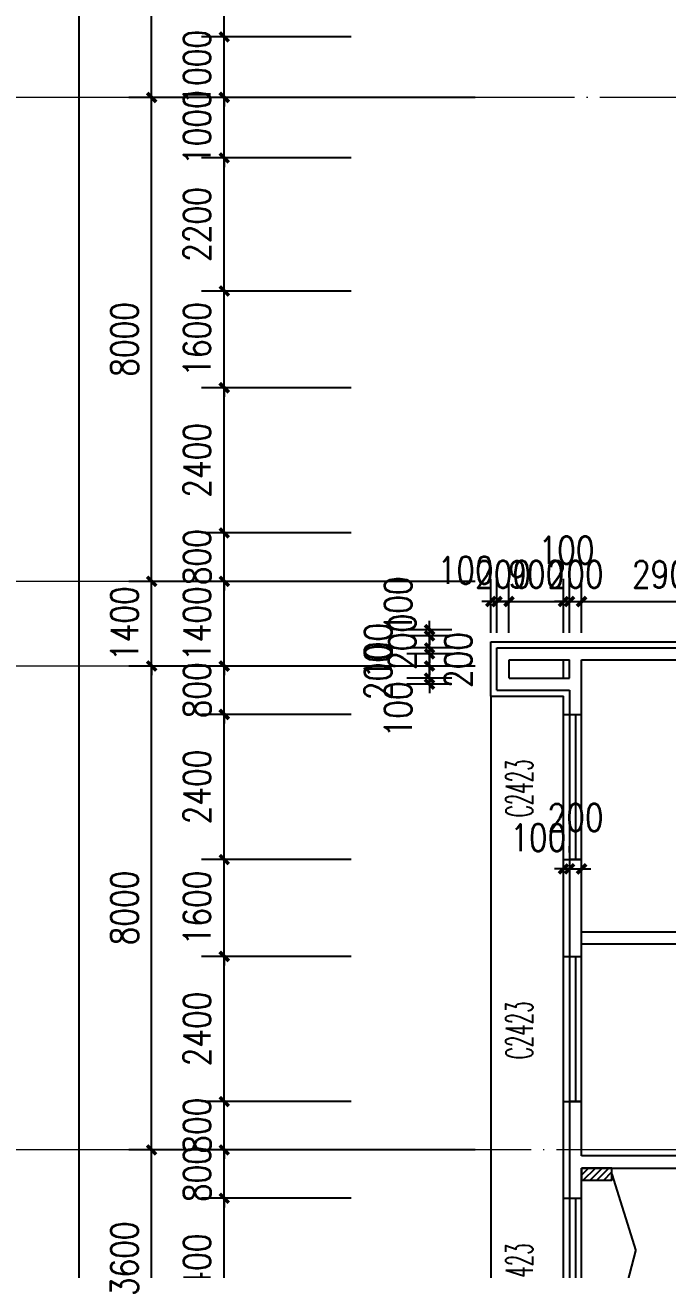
# Model space of a CAD drawing. Extents: x 1417642 to 3570900, y 124798 to 1191112.
# Drawn here: x 1431709 to 1442323, y 275846 to 296417 of the extents above; entities that cross this region are included whole.
import ezdxf

# ---------------------------------------------------------------- set-up
doc = ezdxf.new("R2010")
doc.units = 0
doc.header["$LTSCALE"] = 1000
doc.header["$MEASUREMENT"] = 0
doc.linetypes.add('DOTE', pattern=[2.42, 2, -0.2, 0.02, -0.2])
doc.layers.get('0').update_dxf_attribs({"linetype": 'CONTINUOUS'})
doc.layers.get('Defpoints').update_dxf_attribs({"linetype": 'CONTINUOUS'})
for name, color, linetype in [('AXIS', 3, 'CONTINUOUS'), ('DOTE', 1, 'DOTE'), ('PUB_DIM', 3, 'CONTINUOUS'), ('STAIR', 2, 'CONTINUOUS'), ('SURFACE', 6, 'CONTINUOUS'), ('WALL', 4, 'CONTINUOUS'), ('WALL-MOVE', 6, 'CONTINUOUS'), ('WINDOW', 2, 'CONTINUOUS'), ('WINDOW_TEXT', 7, 'CONTINUOUS'), ('立面造型', 40, 'CONTINUOUS')]:
    doc.layers.add(name, color=color, linetype=linetype)
doc.styles.add('_TCH_WINDOW', font='ROMANS.shx', dxfattribs={"width": 0.7, "height": 400, "bigfont": 'Z.shx'})
doc.styles.add('DIM_FONT', font='SIMPLEX.shx', dxfattribs={"width": 0.8})
doc.dimstyles.new('DIMN150', dxfattribs={"dimscale": 1.5, "dimtxt": 300, "dimasz": 100, "dimexe": 250, "dimexo": 300, "dimgap": 150, "dimtad": 1, "dimdec": 0, "dimzin": 0, "dimdsep": 46, "dimtxsty": 'DIM_FONT', "dimblk": 'ARCHTICK', "dimcen": 0.09, "dimdle": 1.5, "dimclrt": 7, "dimazin": 2, "dimtfac": 1, "dimtdec": 0, "dimtix": 1, "dimtmove": 2, "dimatfit": 3, "dimldrblk": 'ARCHTICK', "dimfxl": 1, "dimtolj": 1, "dimtzin": 0, "dimarcsym": 0})

# ---------------------------------------------------------------- blocks, each defined once
blk = doc.blocks.new('_ArchTick')
at = {"color": 0, "linetype": 'ByBlock', "const_width": 0.4}
blk.add_lwpolyline([(-0.5, -0.5), (0.5, 0.5)], dxfattribs=at)
blk = doc.blocks.new('*D816')
at = {"layer": 'Defpoints', "color": 0}
for p in [(1439510, 286883), (1439410, 285917), (1439510, 285917)]:
    blk.add_point(p, dxfattribs=at)
at = {"layer": 'PUB_DIM', "color": 0, "lineweight": -2}
for p, q in [((1439410, 286367), (1439410, 287258)), ((1439510, 286367), (1439510, 287258)), ((1439410, 286883), (1439260, 286883)), ((1439410, 286883), (1439510, 286883)), ((1439510, 286883), (1439660, 286883))]:
    blk.add_line(p, q, dxfattribs=at)
at = {"layer": 'PUB_DIM', "color": 0, "lineweight": -2, "xscale": 150, "yscale": 150, "zscale": 150}
blk.add_blockref('_ArchTick', (1439410, 286883), dxfattribs=at)
at = {"layer": 'PUB_DIM', "color": 0, "lineweight": -2, "xscale": 150, "yscale": 150, "zscale": 150, "rotation": 180}
blk.add_blockref('_ArchTick', (1439510, 286883), dxfattribs=at)
at = {"layer": 'PUB_DIM', "color": 7, "insert": (1438993, 287400), "char_height": 450, "attachment_point": 5, "style": 'DIM_FONT'}
blk.add_mtext('\\A1;100', dxfattribs=at)
blk = doc.blocks.new('*D817')
at = {"layer": 'Defpoints', "color": 0}
for p in [(1439710, 286883), (1439510, 285917), (1439710, 285917)]:
    blk.add_point(p, dxfattribs=at)
at = {"layer": 'PUB_DIM', "color": 0, "lineweight": -2}
for p, q in [((1439510, 286367), (1439510, 287258)), ((1439710, 286367), (1439710, 287258)), ((1439510, 286883), (1439360, 286883)), ((1439510, 286883), (1439710, 286883)), ((1439710, 286883), (1439860, 286883))]:
    blk.add_line(p, q, dxfattribs=at)
at = {"layer": 'PUB_DIM', "color": 0, "lineweight": -2, "xscale": 150, "yscale": 150, "zscale": 150}
blk.add_blockref('_ArchTick', (1439510, 286883), dxfattribs=at)
at = {"layer": 'PUB_DIM', "color": 0, "lineweight": -2, "xscale": 150, "yscale": 150, "zscale": 150, "rotation": 180}
blk.add_blockref('_ArchTick', (1439710, 286883), dxfattribs=at)
at = {"layer": 'PUB_DIM', "color": 7, "insert": (1439610, 287333), "char_height": 450, "attachment_point": 5, "style": 'DIM_FONT'}
blk.add_mtext('\\A1;200', dxfattribs=at)
blk = doc.blocks.new('*D818')
at = {"layer": 'Defpoints', "color": 0}
for p in [(1440610, 286883), (1439710, 285917), (1440610, 285917)]:
    blk.add_point(p, dxfattribs=at)
at = {"layer": 'PUB_DIM', "color": 0, "lineweight": -2}
for p, q in [((1439710, 286367), (1439710, 287258)), ((1440610, 286367), (1440610, 287258)), ((1439710, 286883), (1439560, 286883)), ((1439710, 286883), (1440610, 286883)), ((1440610, 286883), (1440760, 286883))]:
    blk.add_line(p, q, dxfattribs=at)
at = {"layer": 'PUB_DIM', "color": 0, "lineweight": -2, "xscale": 150, "yscale": 150, "zscale": 150}
blk.add_blockref('_ArchTick', (1439710, 286883), dxfattribs=at)
at = {"layer": 'PUB_DIM', "color": 0, "lineweight": -2, "xscale": 150, "yscale": 150, "zscale": 150, "rotation": 180}
blk.add_blockref('_ArchTick', (1440610, 286883), dxfattribs=at)
at = {"layer": 'PUB_DIM', "color": 7, "insert": (1440160, 287333), "char_height": 450, "attachment_point": 5, "style": 'DIM_FONT'}
blk.add_mtext('\\A1;900', dxfattribs=at)
blk = doc.blocks.new('*D819')
at = {"layer": 'Defpoints', "color": 0}
for p in [(1440710, 286883), (1440610, 285917), (1440710, 285917)]:
    blk.add_point(p, dxfattribs=at)
at = {"layer": 'PUB_DIM', "color": 0, "lineweight": -2}
for p, q in [((1440610, 286367), (1440610, 287258)), ((1440710, 286367), (1440710, 287258)), ((1440610, 286883), (1440460, 286883)), ((1440610, 286883), (1440710, 286883)), ((1440710, 286883), (1440860, 286883))]:
    blk.add_line(p, q, dxfattribs=at)
at = {"layer": 'PUB_DIM', "color": 0, "lineweight": -2, "xscale": 150, "yscale": 150, "zscale": 150}
blk.add_blockref('_ArchTick', (1440610, 286883), dxfattribs=at)
at = {"layer": 'PUB_DIM', "color": 0, "lineweight": -2, "xscale": 150, "yscale": 150, "zscale": 150, "rotation": 180}
blk.add_blockref('_ArchTick', (1440710, 286883), dxfattribs=at)
at = {"layer": 'PUB_DIM', "color": 7, "insert": (1440660, 287734), "char_height": 450, "attachment_point": 5, "style": 'DIM_FONT'}
blk.add_mtext('\\A1;100', dxfattribs=at)
blk = doc.blocks.new('*D820')
at = {"layer": 'Defpoints', "color": 0}
for p in [(1440910, 286883), (1440710, 285917), (1440910, 285917)]:
    blk.add_point(p, dxfattribs=at)
at = {"layer": 'PUB_DIM', "color": 0, "lineweight": -2}
for p, q in [((1440710, 286367), (1440710, 287258)), ((1440910, 286367), (1440910, 287258)), ((1440710, 286883), (1440560, 286883)), ((1440710, 286883), (1440910, 286883)), ((1440910, 286883), (1441060, 286883))]:
    blk.add_line(p, q, dxfattribs=at)
at = {"layer": 'PUB_DIM', "color": 0, "lineweight": -2, "xscale": 150, "yscale": 150, "zscale": 150}
blk.add_blockref('_ArchTick', (1440710, 286883), dxfattribs=at)
at = {"layer": 'PUB_DIM', "color": 0, "lineweight": -2, "xscale": 150, "yscale": 150, "zscale": 150, "rotation": 180}
blk.add_blockref('_ArchTick', (1440910, 286883), dxfattribs=at)
at = {"layer": 'PUB_DIM', "color": 7, "insert": (1440810, 287333), "char_height": 450, "attachment_point": 5, "style": 'DIM_FONT'}
blk.add_mtext('\\A1;200', dxfattribs=at)
blk = doc.blocks.new('*D821')
at = {"layer": 'Defpoints', "color": 0}
for p in [(1443810, 286883), (1440910, 285917), (1443810, 285917)]:
    blk.add_point(p, dxfattribs=at)
at = {"layer": 'PUB_DIM', "color": 0, "lineweight": -2}
for p, q in [((1440910, 286367), (1440910, 287258)), ((1443810, 286367), (1443810, 287258)), ((1440908, 286883), (1443813, 286883))]:
    blk.add_line(p, q, dxfattribs=at)
at = {"layer": 'PUB_DIM', "color": 0, "lineweight": -2, "xscale": 150, "yscale": 150, "zscale": 150, "rotation": 180}
blk.add_blockref('_ArchTick', (1440910, 286883), dxfattribs=at)
at = {"layer": 'PUB_DIM', "color": 0, "lineweight": -2, "xscale": 150, "yscale": 150, "zscale": 150}
blk.add_blockref('_ArchTick', (1443810, 286883), dxfattribs=at)
at = {"layer": 'PUB_DIM', "color": 7, "insert": (1442360, 287333), "char_height": 450, "attachment_point": 5, "style": 'DIM_FONT'}
blk.add_mtext('\\A1;2900', dxfattribs=at)
blk = doc.blocks.new('*D822')
at = {"layer": 'Defpoints', "color": 0}
for p in [(1438397, 286417), (1439217, 286417), (1439217, 286317)]:
    blk.add_point(p, dxfattribs=at)
at = {"layer": 'PUB_DIM', "color": 0, "lineweight": -2}
for p, q in [((1438397, 286417), (1438397, 286567)), ((1438767, 286417), (1438022, 286417)), ((1438397, 286317), (1438397, 286417)), ((1438767, 286317), (1438022, 286317)), ((1438397, 286317), (1438397, 286167))]:
    blk.add_line(p, q, dxfattribs=at)
at = {"layer": 'PUB_DIM', "color": 0, "lineweight": -2, "xscale": 150, "yscale": 150, "zscale": 150}
for p, rotation in [((1438397, 286417), 270), ((1438397, 286317), 90)]:
    blk.add_blockref('_ArchTick', p, dxfattribs=dict(at, rotation=rotation))
at = {"layer": 'PUB_DIM', "color": 7, "insert": (1437880, 286835), "char_height": 450, "attachment_point": 5, "rotation": 90, "style": 'DIM_FONT'}
blk.add_mtext('\\A1;100', dxfattribs=at)
blk = doc.blocks.new('*D823')
at = {"layer": 'Defpoints', "color": 0}
for p in [(1438397, 286317), (1439217, 286317), (1439217, 286117)]:
    blk.add_point(p, dxfattribs=at)
at = {"layer": 'PUB_DIM', "color": 0, "lineweight": -2}
for p, q in [((1438397, 286317), (1438397, 286467)), ((1438767, 286317), (1438022, 286317)), ((1438397, 286117), (1438397, 286317)), ((1438767, 286117), (1438022, 286117)), ((1438397, 286117), (1438397, 285967))]:
    blk.add_line(p, q, dxfattribs=at)
at = {"layer": 'PUB_DIM', "color": 0, "lineweight": -2, "xscale": 150, "yscale": 150, "zscale": 150}
for p, rotation in [((1438397, 286317), 270), ((1438397, 286117), 90)]:
    blk.add_blockref('_ArchTick', p, dxfattribs=dict(at, rotation=rotation))
at = {"layer": 'PUB_DIM', "color": 7, "insert": (1437947, 286217), "char_height": 450, "attachment_point": 5, "rotation": 90, "style": 'DIM_FONT'}
blk.add_mtext('\\A1;200', dxfattribs=at)
blk = doc.blocks.new('*D824')
at = {"layer": 'Defpoints', "color": 0}
for p in [(1438397, 286117), (1439217, 286117), (1439217, 286017)]:
    blk.add_point(p, dxfattribs=at)
at = {"layer": 'PUB_DIM', "color": 0, "lineweight": -2}
for p, q in [((1438397, 286117), (1438397, 286267)), ((1438767, 286117), (1438022, 286117)), ((1438767, 286017), (1438022, 286017)), ((1438397, 286017), (1438397, 286117)), ((1438397, 286017), (1438397, 285867))]:
    blk.add_line(p, q, dxfattribs=at)
at = {"layer": 'PUB_DIM', "color": 0, "lineweight": -2, "xscale": 150, "yscale": 150, "zscale": 150}
for p, rotation in [((1438397, 286117), 270), ((1438397, 286017), 90)]:
    blk.add_blockref('_ArchTick', p, dxfattribs=dict(at, rotation=rotation))
at = {"layer": 'PUB_DIM', "color": 7, "insert": (1437546, 286067), "char_height": 450, "attachment_point": 5, "rotation": 90, "style": 'DIM_FONT'}
blk.add_mtext('\\A1;100', dxfattribs=at)
blk = doc.blocks.new('*D825')
at = {"layer": 'Defpoints', "color": 0}
for p in [(1438397, 286017), (1439217, 286017), (1439217, 285817)]:
    blk.add_point(p, dxfattribs=at)
at = {"layer": 'PUB_DIM', "color": 0, "lineweight": -2}
for p, q in [((1438397, 286017), (1438397, 286167)), ((1438767, 286017), (1438022, 286017)), ((1438397, 285817), (1438397, 286017)), ((1438767, 285817), (1438022, 285817)), ((1438397, 285817), (1438397, 285667))]:
    blk.add_line(p, q, dxfattribs=at)
at = {"layer": 'PUB_DIM', "color": 0, "lineweight": -2, "xscale": 150, "yscale": 150, "zscale": 150}
for p, rotation in [((1438397, 286017), 270), ((1438397, 285817), 90)]:
    blk.add_blockref('_ArchTick', p, dxfattribs=dict(at, rotation=rotation))
at = {"layer": 'PUB_DIM', "color": 7, "insert": (1438872, 285917), "char_height": 450, "attachment_point": 5, "rotation": 90, "style": 'DIM_FONT'}
blk.add_mtext('\\A1;200', dxfattribs=at)
blk = doc.blocks.new('*D826')
at = {"layer": 'Defpoints', "color": 0}
for p in [(1438397, 285817), (1439217, 285817), (1439217, 285617)]:
    blk.add_point(p, dxfattribs=at)
at = {"layer": 'PUB_DIM', "color": 0, "lineweight": -2}
for p, q in [((1438397, 285817), (1438397, 285967)), ((1438767, 285817), (1438022, 285817)), ((1438397, 285617), (1438397, 285817)), ((1438767, 285617), (1438022, 285617)), ((1438397, 285617), (1438397, 285467))]:
    blk.add_line(p, q, dxfattribs=at)
at = {"layer": 'PUB_DIM', "color": 0, "lineweight": -2, "xscale": 150, "yscale": 150, "zscale": 150}
for p, rotation in [((1438397, 285817), 270), ((1438397, 285617), 90)]:
    blk.add_blockref('_ArchTick', p, dxfattribs=dict(at, rotation=rotation))
at = {"layer": 'PUB_DIM', "color": 7, "insert": (1437546, 285717), "char_height": 450, "attachment_point": 5, "rotation": 90, "style": 'DIM_FONT'}
blk.add_mtext('\\A1;200', dxfattribs=at)
blk = doc.blocks.new('*D827')
at = {"layer": 'Defpoints', "color": 0}
for p in [(1438397, 285617), (1439217, 285617), (1439217, 285517)]:
    blk.add_point(p, dxfattribs=at)
at = {"layer": 'PUB_DIM', "color": 0, "lineweight": -2}
for p, q in [((1438397, 285617), (1438397, 285767)), ((1438767, 285617), (1438022, 285617)), ((1438397, 285517), (1438397, 285617)), ((1438767, 285517), (1438022, 285517)), ((1438397, 285517), (1438397, 285367))]:
    blk.add_line(p, q, dxfattribs=at)
at = {"layer": 'PUB_DIM', "color": 0, "lineweight": -2, "xscale": 150, "yscale": 150, "zscale": 150}
for p, rotation in [((1438397, 285617), 270), ((1438397, 285517), 90)]:
    blk.add_blockref('_ArchTick', p, dxfattribs=dict(at, rotation=rotation))
at = {"layer": 'PUB_DIM', "color": 7, "insert": (1437880, 285099), "char_height": 450, "attachment_point": 5, "rotation": 90, "style": 'DIM_FONT'}
blk.add_mtext('\\A1;100', dxfattribs=at)
blk = doc.blocks.new('*D828')
at = {"layer": 'Defpoints', "color": 0}
for p in [(1440910, 282463), (1440710, 282286), (1440910, 282286)]:
    blk.add_point(p, dxfattribs=at)
at = {"layer": 'PUB_DIM', "color": 0, "lineweight": -2}
for p, q in [((1440710, 282736), (1440710, 282838)), ((1440910, 282736), (1440910, 282838)), ((1440710, 282463), (1440560, 282463)), ((1440710, 282463), (1440910, 282463)), ((1440910, 282463), (1441060, 282463))]:
    blk.add_line(p, q, dxfattribs=at)
at = {"layer": 'PUB_DIM', "color": 0, "lineweight": -2, "xscale": 150, "yscale": 150, "zscale": 150}
blk.add_blockref('_ArchTick', (1440710, 282463), dxfattribs=at)
at = {"layer": 'PUB_DIM', "color": 0, "lineweight": -2, "xscale": 150, "yscale": 150, "zscale": 150, "rotation": 180}
blk.add_blockref('_ArchTick', (1440910, 282463), dxfattribs=at)
at = {"layer": 'PUB_DIM', "color": 7, "insert": (1440810, 283314), "char_height": 450, "attachment_point": 5, "style": 'DIM_FONT'}
blk.add_mtext('\\A1;200', dxfattribs=at)
blk = doc.blocks.new('*D829')
at = {"layer": 'Defpoints', "color": 0}
for p in [(1440710, 282463), (1440610, 282286), (1440710, 282286)]:
    blk.add_point(p, dxfattribs=at)
at = {"layer": 'PUB_DIM', "color": 0, "lineweight": -2}
for p, q in [((1440610, 282736), (1440610, 282838)), ((1440710, 282736), (1440710, 282838)), ((1440610, 282463), (1440460, 282463)), ((1440610, 282463), (1440710, 282463)), ((1440710, 282463), (1440860, 282463))]:
    blk.add_line(p, q, dxfattribs=at)
at = {"layer": 'PUB_DIM', "color": 0, "lineweight": -2, "xscale": 150, "yscale": 150, "zscale": 150}
blk.add_blockref('_ArchTick', (1440610, 282463), dxfattribs=at)
at = {"layer": 'PUB_DIM', "color": 0, "lineweight": -2, "xscale": 150, "yscale": 150, "zscale": 150, "rotation": 180}
blk.add_blockref('_ArchTick', (1440710, 282463), dxfattribs=at)
at = {"layer": 'PUB_DIM', "color": 7, "insert": (1440193, 282980), "char_height": 450, "attachment_point": 5, "style": 'DIM_FONT'}
blk.add_mtext('\\A1;100', dxfattribs=at)
blk = doc.blocks.new('*D1230')
at = {"layer": 'Defpoints', "color": 0}
for p in [(1432604, 364817), (1436111, 364817), (1436111, 266217)]:
    blk.add_point(p, dxfattribs=at)
at = {"layer": 'PUB_DIM', "color": 0, "lineweight": -2}
for p, q in [((1435661, 364817), (1432229, 364817)), ((1432604, 266215), (1432604, 364819)), ((1435661, 266217), (1432229, 266217))]:
    blk.add_line(p, q, dxfattribs=at)
at = {"layer": 'PUB_DIM', "color": 0, "lineweight": -2, "xscale": 150, "yscale": 150, "zscale": 150}
for p, rotation in [((1432604, 364817), 90), ((1432604, 266217), 270)]:
    blk.add_blockref('_ArchTick', p, dxfattribs=dict(at, rotation=rotation))
at = {"layer": 'PUB_DIM', "color": 7, "insert": (1432154, 315517), "char_height": 450, "attachment_point": 5, "rotation": 90, "style": 'DIM_FONT'}
blk.add_mtext('\\A1;98600', dxfattribs=at)
blk = doc.blocks.new('*D1240')
at = {"layer": 'AXIS', "color": 0, "lineweight": -2}
for p, q in [((1439153, 303217), (1433429, 303217)), ((1433804, 295215), (1433804, 303219)), ((1439153, 295217), (1433429, 295217))]:
    blk.add_line(p, q, dxfattribs=at)
at = {"layer": 'Defpoints', "color": 0}
for p in [(1433804, 303217), (1439603, 303217), (1439603, 295217)]:
    blk.add_point(p, dxfattribs=at)
at = {"layer": 'AXIS', "color": 0, "lineweight": -2, "xscale": 150, "yscale": 150, "zscale": 150}
for p, rotation in [((1433804, 303217), 90), ((1433804, 295217), 270)]:
    blk.add_blockref('_ArchTick', p, dxfattribs=dict(at, rotation=rotation))
at = {"layer": 'AXIS', "color": 7, "insert": (1433354, 299217), "char_height": 450, "attachment_point": 5, "rotation": 90, "style": 'DIM_FONT'}
blk.add_mtext('\\A1;8000', dxfattribs=at)
blk = doc.blocks.new('*D1241')
at = {"layer": 'AXIS', "color": 0, "lineweight": -2}
for p, q in [((1439153, 295217), (1433429, 295217)), ((1433804, 287215), (1433804, 295219)), ((1439153, 287217), (1433429, 287217))]:
    blk.add_line(p, q, dxfattribs=at)
at = {"layer": 'Defpoints', "color": 0}
for p in [(1433804, 295217), (1439603, 295217), (1439603, 287217)]:
    blk.add_point(p, dxfattribs=at)
at = {"layer": 'AXIS', "color": 0, "lineweight": -2, "xscale": 150, "yscale": 150, "zscale": 150}
for p, rotation in [((1433804, 295217), 90), ((1433804, 287217), 270)]:
    blk.add_blockref('_ArchTick', p, dxfattribs=dict(at, rotation=rotation))
at = {"layer": 'AXIS', "color": 7, "insert": (1433354, 291217), "char_height": 450, "attachment_point": 5, "rotation": 90, "style": 'DIM_FONT'}
blk.add_mtext('\\A1;8000', dxfattribs=at)
blk = doc.blocks.new('*D1242')
at = {"layer": 'AXIS', "color": 0, "lineweight": -2}
for p, q in [((1439153, 287217), (1433429, 287217)), ((1433804, 287217), (1433804, 287367)), ((1433804, 285817), (1433804, 287217)), ((1439153, 285817), (1433429, 285817)), ((1433804, 285817), (1433804, 285667))]:
    blk.add_line(p, q, dxfattribs=at)
at = {"layer": 'Defpoints', "color": 0}
for p in [(1433804, 287217), (1439603, 287217), (1439603, 285817)]:
    blk.add_point(p, dxfattribs=at)
at = {"layer": 'AXIS', "color": 0, "lineweight": -2, "xscale": 150, "yscale": 150, "zscale": 150}
for p, rotation in [((1433804, 287217), 270), ((1433804, 285817), 90)]:
    blk.add_blockref('_ArchTick', p, dxfattribs=dict(at, rotation=rotation))
at = {"layer": 'AXIS', "color": 7, "insert": (1433354, 286517), "char_height": 450, "attachment_point": 5, "rotation": 90, "style": 'DIM_FONT'}
blk.add_mtext('\\A1;1400', dxfattribs=at)
blk = doc.blocks.new('*D1243')
at = {"layer": 'AXIS', "color": 0, "lineweight": -2}
for p, q in [((1439153, 285817), (1433429, 285817)), ((1433804, 277815), (1433804, 285819)), ((1439153, 277817), (1433429, 277817))]:
    blk.add_line(p, q, dxfattribs=at)
at = {"layer": 'Defpoints', "color": 0}
for p in [(1433804, 285817), (1439603, 285817), (1439603, 277817)]:
    blk.add_point(p, dxfattribs=at)
at = {"layer": 'AXIS', "color": 0, "lineweight": -2, "xscale": 150, "yscale": 150, "zscale": 150}
for p, rotation in [((1433804, 285817), 90), ((1433804, 277817), 270)]:
    blk.add_blockref('_ArchTick', p, dxfattribs=dict(at, rotation=rotation))
at = {"layer": 'AXIS', "color": 7, "insert": (1433354, 281817), "char_height": 450, "attachment_point": 5, "rotation": 90, "style": 'DIM_FONT'}
blk.add_mtext('\\A1;8000', dxfattribs=at)
blk = doc.blocks.new('*D1244')
at = {"layer": 'AXIS', "color": 0, "lineweight": -2}
for p, q in [((1439153, 277817), (1433429, 277817)), ((1433804, 274215), (1433804, 277819)), ((1439153, 274217), (1433429, 274217))]:
    blk.add_line(p, q, dxfattribs=at)
at = {"layer": 'Defpoints', "color": 0}
for p in [(1433804, 277817), (1439603, 277817), (1439603, 274217)]:
    blk.add_point(p, dxfattribs=at)
at = {"layer": 'AXIS', "color": 0, "lineweight": -2, "xscale": 150, "yscale": 150, "zscale": 150}
for p, rotation in [((1433804, 277817), 90), ((1433804, 274217), 270)]:
    blk.add_blockref('_ArchTick', p, dxfattribs=dict(at, rotation=rotation))
at = {"layer": 'AXIS', "color": 7, "insert": (1433354, 276017), "char_height": 450, "attachment_point": 5, "rotation": 90, "style": 'DIM_FONT'}
blk.add_mtext('\\A1;3600', dxfattribs=at)
blk = doc.blocks.new('*D1275')
at = {"layer": 'Defpoints', "color": 0}
for p in [(1435004, 298417), (1437553, 298417), (1437553, 296217)]:
    blk.add_point(p, dxfattribs=at)
at = {"layer": 'PUB_DIM', "color": 0, "lineweight": -2}
for p, q in [((1437103, 298417), (1434629, 298417)), ((1435004, 296215), (1435004, 298419)), ((1437103, 296217), (1434629, 296217))]:
    blk.add_line(p, q, dxfattribs=at)
at = {"layer": 'PUB_DIM', "color": 0, "lineweight": -2, "xscale": 150, "yscale": 150, "zscale": 150}
for p, rotation in [((1435004, 298417), 90), ((1435004, 296217), 270)]:
    blk.add_blockref('_ArchTick', p, dxfattribs=dict(at, rotation=rotation))
at = {"layer": 'PUB_DIM', "color": 7, "insert": (1434554, 297317), "char_height": 450, "attachment_point": 5, "rotation": 90, "style": 'DIM_FONT'}
blk.add_mtext('\\A1;2200', dxfattribs=at)
blk = doc.blocks.new('*D1276')
at = {"layer": 'Defpoints', "color": 0}
for p in [(1435004, 296217), (1437553, 296217), (1437553, 295217)]:
    blk.add_point(p, dxfattribs=at)
at = {"layer": 'PUB_DIM', "color": 0, "lineweight": -2}
for p, q in [((1437103, 296217), (1434629, 296217)), ((1435004, 296217), (1435004, 296367)), ((1435004, 295217), (1435004, 296217)), ((1437103, 295217), (1434629, 295217)), ((1435004, 295217), (1435004, 295067))]:
    blk.add_line(p, q, dxfattribs=at)
at = {"layer": 'PUB_DIM', "color": 0, "lineweight": -2, "xscale": 150, "yscale": 150, "zscale": 150}
for p, rotation in [((1435004, 296217), 270), ((1435004, 295217), 90)]:
    blk.add_blockref('_ArchTick', p, dxfattribs=dict(at, rotation=rotation))
at = {"layer": 'PUB_DIM', "color": 7, "insert": (1434554, 295717), "char_height": 450, "attachment_point": 5, "rotation": 90, "style": 'DIM_FONT'}
blk.add_mtext('\\A1;1000', dxfattribs=at)
blk = doc.blocks.new('*D1277')
at = {"layer": 'Defpoints', "color": 0}
for p in [(1435004, 295217), (1437553, 295217), (1437553, 294217)]:
    blk.add_point(p, dxfattribs=at)
at = {"layer": 'PUB_DIM', "color": 0, "lineweight": -2}
for p, q in [((1437103, 295217), (1434629, 295217)), ((1435004, 295217), (1435004, 295367)), ((1435004, 294217), (1435004, 295217)), ((1437103, 294217), (1434629, 294217)), ((1435004, 294217), (1435004, 294067))]:
    blk.add_line(p, q, dxfattribs=at)
at = {"layer": 'PUB_DIM', "color": 0, "lineweight": -2, "xscale": 150, "yscale": 150, "zscale": 150}
for p, rotation in [((1435004, 295217), 270), ((1435004, 294217), 90)]:
    blk.add_blockref('_ArchTick', p, dxfattribs=dict(at, rotation=rotation))
at = {"layer": 'PUB_DIM', "color": 7, "insert": (1434554, 294717), "char_height": 450, "attachment_point": 5, "rotation": 90, "style": 'DIM_FONT'}
blk.add_mtext('\\A1;1000', dxfattribs=at)
blk = doc.blocks.new('*D1278')
at = {"layer": 'Defpoints', "color": 0}
for p in [(1435004, 294217), (1437553, 294217), (1437553, 292017)]:
    blk.add_point(p, dxfattribs=at)
at = {"layer": 'PUB_DIM', "color": 0, "lineweight": -2}
for p, q in [((1437103, 294217), (1434629, 294217)), ((1435004, 292015), (1435004, 294219)), ((1437103, 292017), (1434629, 292017))]:
    blk.add_line(p, q, dxfattribs=at)
at = {"layer": 'PUB_DIM', "color": 0, "lineweight": -2, "xscale": 150, "yscale": 150, "zscale": 150}
for p, rotation in [((1435004, 294217), 90), ((1435004, 292017), 270)]:
    blk.add_blockref('_ArchTick', p, dxfattribs=dict(at, rotation=rotation))
at = {"layer": 'PUB_DIM', "color": 7, "insert": (1434554, 293117), "char_height": 450, "attachment_point": 5, "rotation": 90, "style": 'DIM_FONT'}
blk.add_mtext('\\A1;2200', dxfattribs=at)
blk = doc.blocks.new('*D1279')
at = {"layer": 'Defpoints', "color": 0}
for p in [(1435004, 292017), (1437553, 292017), (1437553, 290417)]:
    blk.add_point(p, dxfattribs=at)
at = {"layer": 'PUB_DIM', "color": 0, "lineweight": -2}
for p, q in [((1435004, 292017), (1435004, 292167)), ((1437103, 292017), (1434629, 292017)), ((1435004, 290417), (1435004, 292017)), ((1437103, 290417), (1434629, 290417)), ((1435004, 290417), (1435004, 290267))]:
    blk.add_line(p, q, dxfattribs=at)
at = {"layer": 'PUB_DIM', "color": 0, "lineweight": -2, "xscale": 150, "yscale": 150, "zscale": 150}
for p, rotation in [((1435004, 292017), 270), ((1435004, 290417), 90)]:
    blk.add_blockref('_ArchTick', p, dxfattribs=dict(at, rotation=rotation))
at = {"layer": 'PUB_DIM', "color": 7, "insert": (1434554, 291217), "char_height": 450, "attachment_point": 5, "rotation": 90, "style": 'DIM_FONT'}
blk.add_mtext('\\A1;1600', dxfattribs=at)
blk = doc.blocks.new('*D1280')
at = {"layer": 'Defpoints', "color": 0}
for p in [(1435004, 290417), (1437553, 290417), (1437553, 288017)]:
    blk.add_point(p, dxfattribs=at)
at = {"layer": 'PUB_DIM', "color": 0, "lineweight": -2}
for p, q in [((1437103, 290417), (1434629, 290417)), ((1435004, 288015), (1435004, 290419)), ((1437103, 288017), (1434629, 288017))]:
    blk.add_line(p, q, dxfattribs=at)
at = {"layer": 'PUB_DIM', "color": 0, "lineweight": -2, "xscale": 150, "yscale": 150, "zscale": 150}
for p, rotation in [((1435004, 290417), 90), ((1435004, 288017), 270)]:
    blk.add_blockref('_ArchTick', p, dxfattribs=dict(at, rotation=rotation))
at = {"layer": 'PUB_DIM', "color": 7, "insert": (1434554, 289217), "char_height": 450, "attachment_point": 5, "rotation": 90, "style": 'DIM_FONT'}
blk.add_mtext('\\A1;2400', dxfattribs=at)
blk = doc.blocks.new('*D1281')
at = {"layer": 'Defpoints', "color": 0}
for p in [(1435004, 288017), (1437553, 288017), (1437553, 287217)]:
    blk.add_point(p, dxfattribs=at)
at = {"layer": 'PUB_DIM', "color": 0, "lineweight": -2}
for p, q in [((1437103, 288017), (1434629, 288017)), ((1435004, 288017), (1435004, 288167)), ((1435004, 287217), (1435004, 288017)), ((1437103, 287217), (1434629, 287217)), ((1435004, 287217), (1435004, 287067))]:
    blk.add_line(p, q, dxfattribs=at)
at = {"layer": 'PUB_DIM', "color": 0, "lineweight": -2, "xscale": 150, "yscale": 150, "zscale": 150}
for p, rotation in [((1435004, 288017), 270), ((1435004, 287217), 90)]:
    blk.add_blockref('_ArchTick', p, dxfattribs=dict(at, rotation=rotation))
at = {"layer": 'PUB_DIM', "color": 7, "insert": (1434554, 287617), "char_height": 450, "attachment_point": 5, "rotation": 90, "style": 'DIM_FONT'}
blk.add_mtext('\\A1;800', dxfattribs=at)
blk = doc.blocks.new('*D1282')
at = {"layer": 'Defpoints', "color": 0}
for p in [(1435004, 287217), (1437553, 287217), (1437553, 285817)]:
    blk.add_point(p, dxfattribs=at)
at = {"layer": 'PUB_DIM', "color": 0, "lineweight": -2}
for p, q in [((1437103, 287217), (1434629, 287217)), ((1435004, 287217), (1435004, 287367)), ((1435004, 285817), (1435004, 287217)), ((1437103, 285817), (1434629, 285817)), ((1435004, 285817), (1435004, 285667))]:
    blk.add_line(p, q, dxfattribs=at)
at = {"layer": 'PUB_DIM', "color": 0, "lineweight": -2, "xscale": 150, "yscale": 150, "zscale": 150}
for p, rotation in [((1435004, 287217), 270), ((1435004, 285817), 90)]:
    blk.add_blockref('_ArchTick', p, dxfattribs=dict(at, rotation=rotation))
at = {"layer": 'PUB_DIM', "color": 7, "insert": (1434554, 286517), "char_height": 450, "attachment_point": 5, "rotation": 90, "style": 'DIM_FONT'}
blk.add_mtext('\\A1;1400', dxfattribs=at)
blk = doc.blocks.new('*D1283')
at = {"layer": 'Defpoints', "color": 0}
for p in [(1435004, 285817), (1437553, 285817), (1437553, 285017)]:
    blk.add_point(p, dxfattribs=at)
at = {"layer": 'PUB_DIM', "color": 0, "lineweight": -2}
for p, q in [((1435004, 285817), (1435004, 285967)), ((1437103, 285817), (1434629, 285817)), ((1435004, 285017), (1435004, 285817)), ((1437103, 285017), (1434629, 285017)), ((1435004, 285017), (1435004, 284867))]:
    blk.add_line(p, q, dxfattribs=at)
at = {"layer": 'PUB_DIM', "color": 0, "lineweight": -2, "xscale": 150, "yscale": 150, "zscale": 150}
for p, rotation in [((1435004, 285817), 270), ((1435004, 285017), 90)]:
    blk.add_blockref('_ArchTick', p, dxfattribs=dict(at, rotation=rotation))
at = {"layer": 'PUB_DIM', "color": 7, "insert": (1434554, 285417), "char_height": 450, "attachment_point": 5, "rotation": 90, "style": 'DIM_FONT'}
blk.add_mtext('\\A1;800', dxfattribs=at)
blk = doc.blocks.new('*D1284')
at = {"layer": 'Defpoints', "color": 0}
for p in [(1435004, 285017), (1437553, 285017), (1437553, 282617)]:
    blk.add_point(p, dxfattribs=at)
at = {"layer": 'PUB_DIM', "color": 0, "lineweight": -2}
for p, q in [((1437103, 285017), (1434629, 285017)), ((1435004, 282615), (1435004, 285019)), ((1437103, 282617), (1434629, 282617))]:
    blk.add_line(p, q, dxfattribs=at)
at = {"layer": 'PUB_DIM', "color": 0, "lineweight": -2, "xscale": 150, "yscale": 150, "zscale": 150}
for p, rotation in [((1435004, 285017), 90), ((1435004, 282617), 270)]:
    blk.add_blockref('_ArchTick', p, dxfattribs=dict(at, rotation=rotation))
at = {"layer": 'PUB_DIM', "color": 7, "insert": (1434554, 283817), "char_height": 450, "attachment_point": 5, "rotation": 90, "style": 'DIM_FONT'}
blk.add_mtext('\\A1;2400', dxfattribs=at)
blk = doc.blocks.new('*D1285')
at = {"layer": 'Defpoints', "color": 0}
for p in [(1435004, 282617), (1437553, 282617), (1437553, 281017)]:
    blk.add_point(p, dxfattribs=at)
at = {"layer": 'PUB_DIM', "color": 0, "lineweight": -2}
for p, q in [((1435004, 282617), (1435004, 282767)), ((1437103, 282617), (1434629, 282617)), ((1435004, 281017), (1435004, 282617)), ((1437103, 281017), (1434629, 281017)), ((1435004, 281017), (1435004, 280867))]:
    blk.add_line(p, q, dxfattribs=at)
at = {"layer": 'PUB_DIM', "color": 0, "lineweight": -2, "xscale": 150, "yscale": 150, "zscale": 150}
for p, rotation in [((1435004, 282617), 270), ((1435004, 281017), 90)]:
    blk.add_blockref('_ArchTick', p, dxfattribs=dict(at, rotation=rotation))
at = {"layer": 'PUB_DIM', "color": 7, "insert": (1434554, 281817), "char_height": 450, "attachment_point": 5, "rotation": 90, "style": 'DIM_FONT'}
blk.add_mtext('\\A1;1600', dxfattribs=at)
blk = doc.blocks.new('*D1286')
at = {"layer": 'Defpoints', "color": 0}
for p in [(1435004, 281017), (1437553, 281017), (1437553, 278617)]:
    blk.add_point(p, dxfattribs=at)
at = {"layer": 'PUB_DIM', "color": 0, "lineweight": -2}
for p, q in [((1437103, 281017), (1434629, 281017)), ((1435004, 278615), (1435004, 281019)), ((1437103, 278617), (1434629, 278617))]:
    blk.add_line(p, q, dxfattribs=at)
at = {"layer": 'PUB_DIM', "color": 0, "lineweight": -2, "xscale": 150, "yscale": 150, "zscale": 150}
for p, rotation in [((1435004, 281017), 90), ((1435004, 278617), 270)]:
    blk.add_blockref('_ArchTick', p, dxfattribs=dict(at, rotation=rotation))
at = {"layer": 'PUB_DIM', "color": 7, "insert": (1434554, 279817), "char_height": 450, "attachment_point": 5, "rotation": 90, "style": 'DIM_FONT'}
blk.add_mtext('\\A1;2400', dxfattribs=at)
blk = doc.blocks.new('*D1287')
at = {"layer": 'Defpoints', "color": 0}
for p in [(1435004, 278617), (1437553, 278617), (1437553, 277817)]:
    blk.add_point(p, dxfattribs=at)
at = {"layer": 'PUB_DIM', "color": 0, "lineweight": -2}
for p, q in [((1435004, 278617), (1435004, 278767)), ((1437103, 278617), (1434629, 278617)), ((1435004, 277817), (1435004, 278617)), ((1437103, 277817), (1434629, 277817)), ((1435004, 277817), (1435004, 277667))]:
    blk.add_line(p, q, dxfattribs=at)
at = {"layer": 'PUB_DIM', "color": 0, "lineweight": -2, "xscale": 150, "yscale": 150, "zscale": 150}
for p, rotation in [((1435004, 278617), 270), ((1435004, 277817), 90)]:
    blk.add_blockref('_ArchTick', p, dxfattribs=dict(at, rotation=rotation))
at = {"layer": 'PUB_DIM', "color": 7, "insert": (1434554, 278217), "char_height": 450, "attachment_point": 5, "rotation": 90, "style": 'DIM_FONT'}
blk.add_mtext('\\A1;800', dxfattribs=at)
blk = doc.blocks.new('*D1288')
at = {"layer": 'Defpoints', "color": 0}
for p in [(1435004, 277817), (1437553, 277817), (1437553, 277017)]:
    blk.add_point(p, dxfattribs=at)
at = {"layer": 'PUB_DIM', "color": 0, "lineweight": -2}
for p, q in [((1435004, 277817), (1435004, 277967)), ((1437103, 277817), (1434629, 277817)), ((1435004, 277017), (1435004, 277817)), ((1437103, 277017), (1434629, 277017)), ((1435004, 277017), (1435004, 276867))]:
    blk.add_line(p, q, dxfattribs=at)
at = {"layer": 'PUB_DIM', "color": 0, "lineweight": -2, "xscale": 150, "yscale": 150, "zscale": 150}
for p, rotation in [((1435004, 277817), 270), ((1435004, 277017), 90)]:
    blk.add_blockref('_ArchTick', p, dxfattribs=dict(at, rotation=rotation))
at = {"layer": 'PUB_DIM', "color": 7, "insert": (1434554, 277417), "char_height": 450, "attachment_point": 5, "rotation": 90, "style": 'DIM_FONT'}
blk.add_mtext('\\A1;800', dxfattribs=at)
blk = doc.blocks.new('*D1289')
at = {"layer": 'Defpoints', "color": 0}
for p in [(1435004, 277017), (1437553, 277017), (1437553, 274617)]:
    blk.add_point(p, dxfattribs=at)
at = {"layer": 'PUB_DIM', "color": 0, "lineweight": -2}
for p, q in [((1437103, 277017), (1434629, 277017)), ((1435004, 274615), (1435004, 277019)), ((1437103, 274617), (1434629, 274617))]:
    blk.add_line(p, q, dxfattribs=at)
at = {"layer": 'PUB_DIM', "color": 0, "lineweight": -2, "xscale": 150, "yscale": 150, "zscale": 150}
for p, rotation in [((1435004, 277017), 90), ((1435004, 274617), 270)]:
    blk.add_blockref('_ArchTick', p, dxfattribs=dict(at, rotation=rotation))
at = {"layer": 'PUB_DIM', "color": 7, "insert": (1434554, 275817), "char_height": 450, "attachment_point": 5, "rotation": 90, "style": 'DIM_FONT'}
blk.add_mtext('\\A1;2400', dxfattribs=at)
blk = doc.blocks.new('$TCHSYS$WIN2D')
for p, q in [((-0.5, 0.5), (0.5, 0.5)), ((-0.5, 0.5), (-0.5, -0.5)), ((0.5, 0.5), (0.5, -0.5)), ((0.5, 0.1667), (-0.5, 0.1667)), ((0.5, -0.1667), (-0.5, -0.1667)), ((-0.5, -0.5), (0.5, -0.5))]:
    blk.add_line(p, q)

msp = doc.modelspace()

# ---------------------------------------------------------------- hatches: boundary and pattern name
at = {"layer": 'STAIR'}
h = msp.add_hatch(dxfattribs=at)
h.set_pattern_fill('ANSI31', color=256, scale=50)
h.set_pattern_definition([(45, (-840.14, -203124.74), (-56.1266008, 56.1266008), [])])
h.paths.add_polyline_path([(1440910.3, 277517), (1440910.3, 277317), (1441410.3, 277317), (1441410.3, 277517)])

# ---------------------------------------------------------------- linework, layer by layer
at = {"layer": 'AXIS', "lineweight": 0}
for p, q in [((1437407.4, 295217), (1431559, 295217)), ((1437407.4, 287217), (1431559, 287217)), ((1437407.4, 285817), (1431559, 285817)), ((1437407.4, 277817), (1431559, 277817))]:
    msp.add_line(p, q, dxfattribs=at)
at = {"layer": 'DOTE', "lineweight": 0}
for points in [[(1467410.3, 295217), (1432083.9, 295217)], [(1597373.8, 277817), (1432083.9, 277817)]]:
    msp.add_lwpolyline(points, dxfattribs=at)
at = {"layer": 'STAIR'}
for p in [(1441410.3, 277417), (1441410.3, 274617)]:
    msp.add_line(p, (1441804, 276147), dxfattribs=at)
msp.add_lwpolyline([(1440910.3, 277517), (1440910.3, 277317), (1441410.3, 277317), (1441410.3, 277517), (1440910.3, 277517)], dxfattribs=at)
at = {"layer": 'SURFACE'}
for p, q in [((1439410.3, 286217), (1440810.3, 286217)), ((1439410.3, 285317), (1439410.3, 286217)), ((1440810.3, 286217), (1443410.3, 286217)), ((1440610.3, 285617), (1440610.3, 285917)), ((1439410.3, 285317), (1440610.3, 285317)), ((1440610.3, 285017), (1440610.3, 285317)), ((1440610.3, 285017), (1440710.3, 285017)), ((1440610.3, 282617), (1440710.3, 282617)), ((1440610.3, 281317), (1440610.3, 282617)), ((1440610.3, 281017), (1440610.3, 281317)), ((1440610.3, 281017), (1440710.3, 281017)), ((1440610.3, 278617), (1440710.3, 278617)), ((1440610.3, 277617), (1440610.3, 278617)), ((1440610.3, 277017), (1440610.3, 277617)), ((1440610.3, 277017), (1440710.3, 277017))]:
    msp.add_line(p, q, dxfattribs=at)
at = {"layer": 'WALL'}
for p, q in [((1439510.3, 286117), (1440810.3, 286117)), ((1439510.3, 285417), (1439510.3, 286117)), ((1440810.3, 286117), (1443510.3, 286117)), ((1439710.3, 285917), (1440710.3, 285917)), ((1439710.3, 285617), (1439710.3, 285917)), ((1440710.3, 285617), (1440710.3, 285917)), ((1440910.3, 285917), (1443510.3, 285917)), ((1440910.3, 285517), (1440910.3, 285917)), ((1439710.3, 285617), (1440710.3, 285617)), ((1439510.3, 285417), (1440710.3, 285417)), ((1440710.3, 285417), (1440710.3, 285017)), ((1440910.3, 285017), (1440910.3, 285517)), ((1440710.3, 285017), (1440910.3, 285017)), ((1440910.3, 282617), (1440710.3, 282617)), ((1440710.3, 282617), (1440710.3, 281317)), ((1440910.3, 281317), (1440910.3, 282617)), ((1440710.3, 281317), (1440710.3, 281017)), ((1440910.3, 281017), (1440910.3, 281317)), ((1440710.3, 281017), (1440910.3, 281017)), ((1440910.3, 278617), (1440710.3, 278617)), ((1440710.3, 278617), (1440710.3, 277617)), ((1440910.3, 277717), (1440910.3, 278617)), ((1451910.1, 277717), (1440910.3, 277717)), ((1440710.3, 277617), (1440710.3, 277017)), ((1440910.3, 277517), (1451910.1, 277517)), ((1440910.3, 277017), (1440910.3, 277517)), ((1440710.3, 277017), (1440910.3, 277017))]:
    msp.add_line(p, q, dxfattribs=at)
at = {"layer": 'WALL-MOVE'}
for p, q in [((1447310.3, 281417), (1440910.3, 281417)), ((1447510.3, 281217), (1440910.3, 281217))]:
    msp.add_line(p, q, dxfattribs=at)
at = {"layer": '立面造型'}
msp.add_line((1439410.3, 285317), (1439410.3, 274617), dxfattribs=at)

# ---------------------------------------------------------------- block references
at = {"layer": 'WINDOW', "color": 2}
ref = msp.add_blockref('$TCHSYS$WIN2D', (1440760.3, 283817), dxfattribs=dict(at, xscale=2400, yscale=300, zscale=2400, rotation=90))
ref.add_attrib('A', 'C2423', (1440105, 283318.2), dxfattribs={"layer": 'WINDOW_TEXT', "color": 2, "height": 446.25, "rotation": 90, "style": '_TCH_WINDOW', "width": 0.494118})
ref = msp.add_blockref('$TCHSYS$WIN2D', (1440760.3, 279817), dxfattribs=dict(at, xscale=2400, yscale=300, zscale=2400, rotation=89.99999999996756))
ref.add_attrib('A', 'C2423', (1440105, 279318.2), dxfattribs={"layer": 'WINDOW_TEXT', "color": 2, "height": 446.25, "rotation": 90, "style": '_TCH_WINDOW', "width": 0.494118})
ref = msp.add_blockref('$TCHSYS$WIN2D', (1440760.3, 275817), dxfattribs=dict(at, xscale=2400, yscale=300, zscale=2400, rotation=89.99999999996666))
ref.add_attrib('A', 'C2423', (1440105, 275318.2), dxfattribs={"layer": 'WINDOW_TEXT', "color": 2, "height": 446.25, "rotation": 90, "style": '_TCH_WINDOW', "width": 0.494118})

# ---------------------------------------------------------------- dimensions: what is measured, and where the dimension line sits
at = {"layer": 'AXIS'}
for p1, p2, picture, middle in [((1439602.8, 295217), (1439602.8, 303217), '*D1240', (1433353.9, 299217)), ((1439602.8, 287217), (1439602.8, 295217), '*D1241', (1433353.9, 291217)), ((1439602.8, 285817), (1439602.8, 287217), '*D1242', (1433353.9, 286517)), ((1439602.8, 277817), (1439602.8, 285817), '*D1243', (1433353.9, 281817)), ((1439602.8, 274217), (1439602.8, 277817), '*D1244', (1433353.9, 276017))]:
    dim = msp.add_aligned_dim(p1=p1, p2=p2, distance=5799, dimstyle='DIMN150', dxfattribs=at)
    dim.commit()
    dim.dimension.update_dxf_attribs({"geometry": picture, "text_midpoint": middle})
at = {"layer": 'PUB_DIM'}
for p1, p2, distance, picture, middle in [((1436111.2, 266217), (1436111.2, 364817), 3507.3, '*D1230', (1432153.9, 315517)), ((1437552.9, 296217), (1437552.9, 298417), 2549, '*D1275', (1434553.9, 297317)), ((1437552.9, 295217), (1437552.9, 296217), 2549, '*D1276', (1434553.9, 295717)), ((1437552.9, 294217), (1437552.9, 295217), 2549, '*D1277', (1434553.9, 294717)), ((1437552.9, 292017), (1437552.9, 294217), 2549, '*D1278', (1434553.9, 293117)), ((1437552.9, 290417), (1437552.9, 292017), 2549, '*D1279', (1434553.9, 291217)), ((1437552.9, 288017), (1437552.9, 290417), 2549, '*D1280', (1434553.9, 289217)), ((1437552.9, 287217), (1437552.9, 288017), 2549, '*D1281', (1434553.9, 287617)), ((1439510.3, 285917), (1439710.3, 285917), 965.7, '*D817', (1439610.3, 287332.7)), ((1439710.3, 285917), (1440610.3, 285917), 965.7, '*D818', (1440160.3, 287332.7)), ((1440710.3, 285917), (1440910.3, 285917), 965.7, '*D820', (1440810.3, 287332.7)), ((1440910.3, 285917), (1443810.3, 285917), 965.7, '*D821', (1442360.3, 287332.7)), ((1437552.9, 285817), (1437552.9, 287217), 2549, '*D1282', (1434553.9, 286517)), ((1439217.2, 286117), (1439217.2, 286317), 820.2, '*D823', (1437947.1, 286217)), ((1437552.9, 285017), (1437552.9, 285817), 2549, '*D1283', (1434553.9, 285417)), ((1437552.9, 282617), (1437552.9, 285017), 2549, '*D1284', (1434553.9, 283817)), ((1437552.9, 281017), (1437552.9, 282617), 2549, '*D1285', (1434553.9, 281817)), ((1437552.9, 278617), (1437552.9, 281017), 2549, '*D1286', (1434553.9, 279817)), ((1437552.9, 277817), (1437552.9, 278617), 2549, '*D1287', (1434553.9, 278217)), ((1437552.9, 277017), (1437552.9, 277817), 2549, '*D1288', (1434553.9, 277417)), ((1437552.9, 274617), (1437552.9, 277017), 2549, '*D1289', (1434553.9, 275817))]:
    dim = msp.add_aligned_dim(p1=p1, p2=p2, distance=distance, dimstyle='DIMN150', dxfattribs=at)
    dim.commit()
    dim.dimension.update_dxf_attribs({"geometry": picture, "text_midpoint": middle})
for base, p1, p2, angle, picture, middle in [((1440710.3, 286882.7), (1440610.3, 285917), (1440710.3, 285917), 360, '*D819', (1440660.3, 287734)), ((1439510.3, 286882.7), (1439410.3, 285917), (1439510.3, 285917), 360, '*D816', (1438992.5, 287400.2)), ((1438397.1, 286417), (1439217.2, 286317), (1439217.2, 286417), 90, '*D822', (1437879.6, 286834.7)), ((1438397.1, 286117), (1439217.2, 286017), (1439217.2, 286117), 90, '*D824', (1437545.8, 286067)), ((1438397.1, 286017), (1439217.2, 285817), (1439217.2, 286017), 90, '*D825', (1438872.4, 285917)), ((1438397.1, 285817), (1439217.2, 285617), (1439217.2, 285817), 90, '*D826', (1437545.8, 285717)), ((1438397.1, 285617), (1439217.2, 285517), (1439217.2, 285617), 90, '*D827', (1437879.6, 285099.2)), ((1440910.3, 282462.6), (1440710.3, 282285.8), (1440910.3, 282285.8), 360, '*D828', (1440810.3, 283313.8)), ((1440710.3, 282462.6), (1440610.3, 282285.8), (1440710.3, 282285.8), 360, '*D829', (1440192.5, 282980.1))]:
    dim = msp.add_linear_dim(base=base, p1=p1, p2=p2, angle=angle, dimstyle='DIMN150', dxfattribs=at)
    dim.commit()
    dim.dimension.update_dxf_attribs({"geometry": picture, "text_midpoint": middle, "dimtype": 129})

doc.saveas('drawing.dxf')
